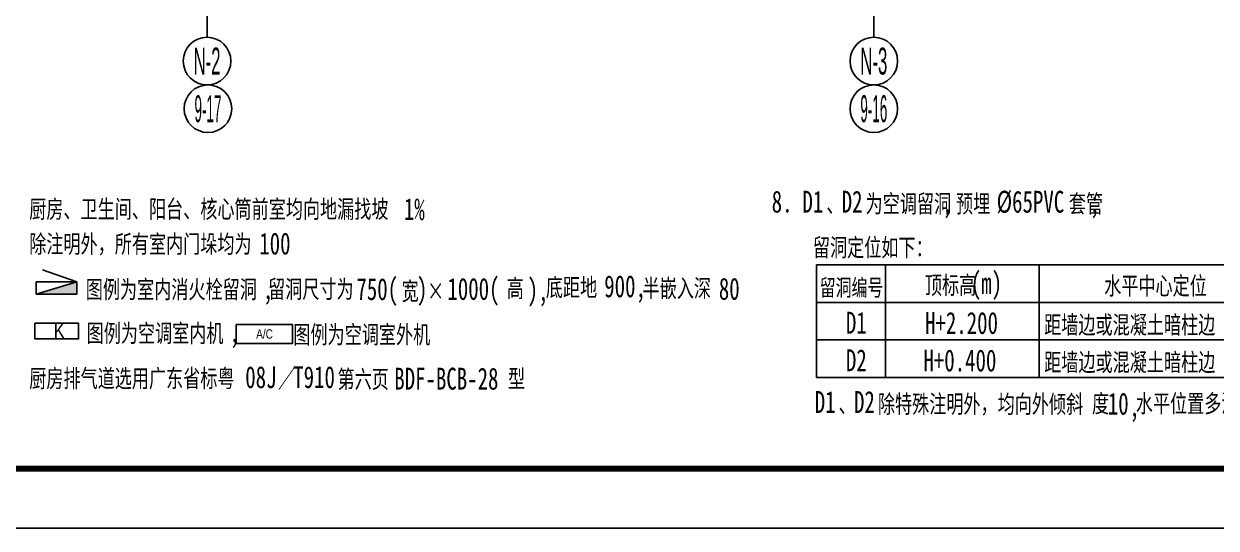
# Model space of a CAD drawing. Extents: x 718358 to 1668613, y -348838 to -159582.
# Drawn here: x 770497 to 780510, y -346116 to -341881 of the extents above; entities that cross this region are included whole.
import ezdxf
from ezdxf.enums import TextEntityAlignment as Align

# ---------------------------------------------------------------- set-up
doc = ezdxf.new("R2010")
doc.units = 0
doc.header["$LTSCALE"] = 1000
doc.linetypes.add('DASH', pattern=[0.35, 0.25, -0.1])
for name, color, linetype in [('AXIS_TEXT', 7, 'Continuous'), ('EQUIP_消防', 7, 'Continuous'), ('TEX1', 7, 'Continuous'), ('建-图框', 4, 'Continuous'), ('建-空调及空调洞', 70, 'Continuous'), ('建-符号说明', 7, 'Continuous'), ('建-轴标', 3, 'Continuous')]:
    doc.layers.add(name, color=color, linetype=linetype)
doc.styles.add('_TCH_AXIS', font='gt宽度调整.shx', dxfattribs={"bigfont": 'gt国标汉字.shx'})
doc.styles.add('_TCH_DIM', font='gt单线西文.shx', dxfattribs={"width": 0.8, "bigfont": 'gt单线中文.shx'})
doc.styles.add('COMPLEX', font='COMPLEX')
doc.styles.add('HZF', font='hh.shx', dxfattribs={"width": 0.8, "bigfont": 'hztxt.shx'})
doc.styles.get("Standard").update_dxf_attribs({"font": '', "width": 0.7})
doc.styles.get('Standard').set_extended_font_data('SimSun')

# ---------------------------------------------------------------- blocks, each defined once
blk = doc.blocks.new('_AXISO')
blk.add_circle((0, 0), 0.5)
at = {"layer": 'AXIS_TEXT', "style": 'COMPLEX', "width": 1.041667}
blk.add_attdef('A', text='', height=0.56, dxfattribs=at).set_placement((-0.25, -0.28), (0.25, -0.28), align=Align.FIT)
blk = doc.blocks.new('$TwtSys$00000434')
for p, q in [((-0.5, 0.5), (-0.5, -0.5)), ((-0.5, -0.5), (0.5, 0.5)), ((0.5, 0.5), (-0.5, 0.5)), ((0.5, -0.5), (0.5, 0.5)), ((-0.5, -0.5), (0.5, -0.5))]:
    blk.add_line(p, q)
blk.add_solid([(0.5, -0.5), (0.5, 0.5), (-0.5, -0.5)])
blk = doc.blocks.new('消火栓箱')
at = {"layer": 'EQUIP_消防'}
blk.add_line((367123, -47604), (366574, -47793), dxfattribs=at)
at = {"layer": 'EQUIP_消防', "color": 234, "xscale": -650, "yscale": 200, "zscale": 650, "rotation": 179.9999999999997}
blk.add_blockref('$TwtSys$00000434', (366798, -47504), dxfattribs=at)
blk = doc.blocks.new('K')
at = {"linetype": 'Continuous', "ltscale": 0.5}
blk.add_lwpolyline([(0, 250), (0, 0), (700, 0), (700, 250)], close=True, dxfattribs=at)
at = {"linetype": 'DASH', "ltscale": 0.5, "style": 'HZF', "width": 0.8}
blk.add_text('K', height=250, dxfattribs=at).set_placement((302, 5))
blk = doc.blocks.new('空调室外机')
at = {"layer": '建-空调及空调洞'}
blk.add_lwpolyline([(-150, 300), (750, 300), (750, 0), (-150, 0)], close=True, dxfattribs=at)
at = {"layer": '建-空调及空调洞', "style": '_TCH_DIM', "width": 0.8}
blk.add_text('A/C', height=150, dxfattribs=at).set_placement((170, 75))

msp = doc.modelspace()

# ---------------------------------------------------------------- linework, layer by layer
at = {"layer": 'TEX1'}
for p, q in [((777154.8, -343905.6), (781067.5, -343905.6)), ((777154.8, -343905.6), (777154.8, -344850.6)), ((777733.8, -343905.6), (777733.8, -344850.6)), ((779025.1, -343905.6), (779025.1, -344850.6)), ((777154.8, -344220.6), (781067.5, -344220.6)), ((777154.8, -344535.6), (781067.5, -344535.6)), ((777154.8, -344850.6), (781067.5, -344850.6))]:
    msp.add_line(p, q, dxfattribs=at)
at = {"layer": '建-图框'}
msp.add_lwpolyline([(763686.8, -346115.8), (816236.8, -346115.8), (816236.8, -316415.8), (763686.8, -316415.8)], close=True, dxfattribs=at)
at = {"layer": '建-图框', "const_width": 50}
msp.add_lwpolyline([(764936.8, -345615.8), (815736.8, -345615.8), (815736.8, -316915.8), (764936.8, -316915.8)], close=True, dxfattribs=at)
at = {"layer": '建-轴标'}
for p, q in [((772035.2, -339993.8), (772035.2, -341993.8)), ((777635.2, -339993.8), (777635.2, -341993.8))]:
    msp.add_line(p, q, dxfattribs=at)
msp.add_circle((777635.2, -342593.8), 200, dxfattribs=at)

# ---------------------------------------------------------------- block references
at = {"layer": 'EQUIP_消防', "xscale": -0.5249999999999999, "yscale": 0.5249999999999999, "zscale": 0.5249999999999999, "rotation": 180}
msp.add_blockref('消火栓箱', (578202.7, -369039.3), dxfattribs=at)
at = {"layer": 'TEX1', "xscale": 0.5249999999999999, "yscale": 0.5249999999999999, "zscale": 0.5249999999999999}
msp.add_blockref('K', (770589.6, -344526.4), dxfattribs=at)
at = {"layer": '建-空调及空调洞', "xscale": 0.5249999999999999, "yscale": 0.5249999999999999, "zscale": 0.5249999999999999}
msp.add_blockref('空调室外机', (772358.7, -344564.2), dxfattribs=at)
at = {"layer": '建-轴标'}
ref = msp.add_blockref('_AXISO', (772035.2, -342193.8), dxfattribs=dict(at, xscale=400, yscale=400, zscale=400))
ref.add_attrib('A', 'N-2', dxfattribs={"height": 226.27, "style": '_TCH_AXIS', "width": 0.333333}).set_placement((771922, -342306.9), (772148.3, -342306.9), align=Align.FIT)
ref = msp.add_blockref('_AXISO', (777635.2, -342193.8), dxfattribs=dict(at, xscale=400, yscale=400, zscale=400))
ref.add_attrib('A', 'N-3', dxfattribs={"height": 226.27, "style": '_TCH_AXIS', "width": 0.333333}).set_placement((777522, -342306.9), (777748.3, -342306.9), align=Align.FIT)
ref = msp.add_blockref('_AXISO', (772043, -342593.8), dxfattribs=dict(at, xscale=400, yscale=400, zscale=400))
ref.add_attrib('A', '9-17', dxfattribs={"height": 226.27, "style": '_TCH_AXIS', "width": 0.28}).set_placement((771929.9, -342706.9), (772156.2, -342706.9), align=Align.FIT)

# ---------------------------------------------------------------- texts
at = {"layer": '建-符号说明', "width": 0.7}
for s, height, p in [('厨房、卫生间、阳台、核心筒前室均向地漏找坡', 150.472, (770541.9, -343511.6)), ('1%%%', 183.75, (773688.5, -343529)), ('8.', 183.75, (776777.5, -343465.9)), ('D1', 183.75, (777035.7, -343466.7)), ('D2', 183.75, (777365.2, -343466.7)), ('为空调留洞', 150.47, (777566.1, -343466.7)), ('预埋', 150.47, (778325.6, -343466.7)), ('%%c65PVC', 183.75, (778666.6, -343466.7)), ('套管', 150.47, (779273, -343466.7)), (';', 183.8, (779446.5, -343466.7)), ('、', 150.5, (777236.6, -343466.7)), (',', 183.8, (778209.2, -343466.7)), ('除注明外，所有室内门垛均为', 150.472, (770541.9, -343804.7)), ('100', 183.75, (772473.9, -343817.9)), ('留洞定位如下：', 150.47, (777123.6, -343834.2)), ('(m)', 183.75, (778449.8, -344150.4)), ('图例为室内消火栓留洞', 150.47, (771017.1, -344186)), ('留洞尺寸为', 150.47, (772548.1, -344183.4)), ('750(', 183.75, (773289.7, -344200.6)), ('宽', 150.5, (773669.4, -344200.6)), (')', 183.8, (773798, -344200.6)), ('×', 150.5, (773883.8, -344200.6)), ('1000(', 183.75, (774054, -344198.7)), ('高', 150.5, (774551.6, -344176.8)), ('),', 183.75, (774727.2, -344206.1)), ('底距地', 150.47, (774880.9, -344169.5)), ('900,', 183.75, (775371.1, -344176.8)), ('半嵌入深', 150.47, (775693.1, -344176.8)), ('80', 183.75, (776333.4, -344197.6)), ('留洞编号', 140, (777180.7, -344166)), ('顶标高', 150.47, (778064, -344150.4)), ('水平中心定位', 150.47, (779569.9, -344155.8)), (',', 183.8, (772503.3, -344192.3)), ('D1', 183.75, (777400.9, -344483.1)), ('H+2.200', 183.75, (778065.4, -344484.5)), ('距墙边或混凝土暗柱边', 150.47, (779066.3, -344483.1)), ('距墙边或混凝土暗柱边', 150.47, (779066.3, -344483.1)), ('距墙边或混凝土暗柱边', 150.47, (779066.3, -344483.1)), ('图例为空调室内机', 150.47, (771024.3, -344554.3)), ('图例为空调室外机', 150.47, (772760.3, -344565.8)), (',', 183.8, (772223.5, -344556.8)), ('D2', 183.75, (777400.9, -344798.1)), ('H+0.400', 183.75, (778051.9, -344799.6)), ('距墙边或混凝土暗柱边', 150.47, (779066.3, -344798.1)), ('厨房排气道选用广东省标粤', 150.472, (770541.9, -344933.3)), ('08J', 183.75, (772356.1, -344939.7)), ('T910', 183.75, (772759.1, -344939.7)), ('／', 150.5, (772630.5, -344939.7)), ('第六页', 150.47, (773131.5, -344939.7)), ('BDF-BCB-28', 183.75, (773607.6, -344952.6)), ('型', 150.5, (774563, -344936.3)), ('D1', 183.75, (777139, -345148.6)), ('D2', 183.75, (777468.5, -345148.6)), ('除特殊注明外，均向外倾斜', 150.472, (777669.4, -345148.6)), ('度', 150.5, (779468, -345144.6)), ('10', 183.75, (779600.3, -345162.5)), ('水平位置多洞之间间距', 150.47, (779835.9, -345144.6)), ('、', 150.5, (777339.9, -345148.6)), (',', 183.8, (779780.2, -345178))]:
    msp.add_text(s, height=height, dxfattribs=at).set_placement(p)
at = {"layer": '建-轴标', "style": '_TCH_AXIS', "width": 0.28}
msp.add_text('9-16', height=226.27, dxfattribs=at).set_placement((777522, -342706.9), (777748.3, -342706.9), align=Align.FIT)

doc.saveas('drawing.dxf')
